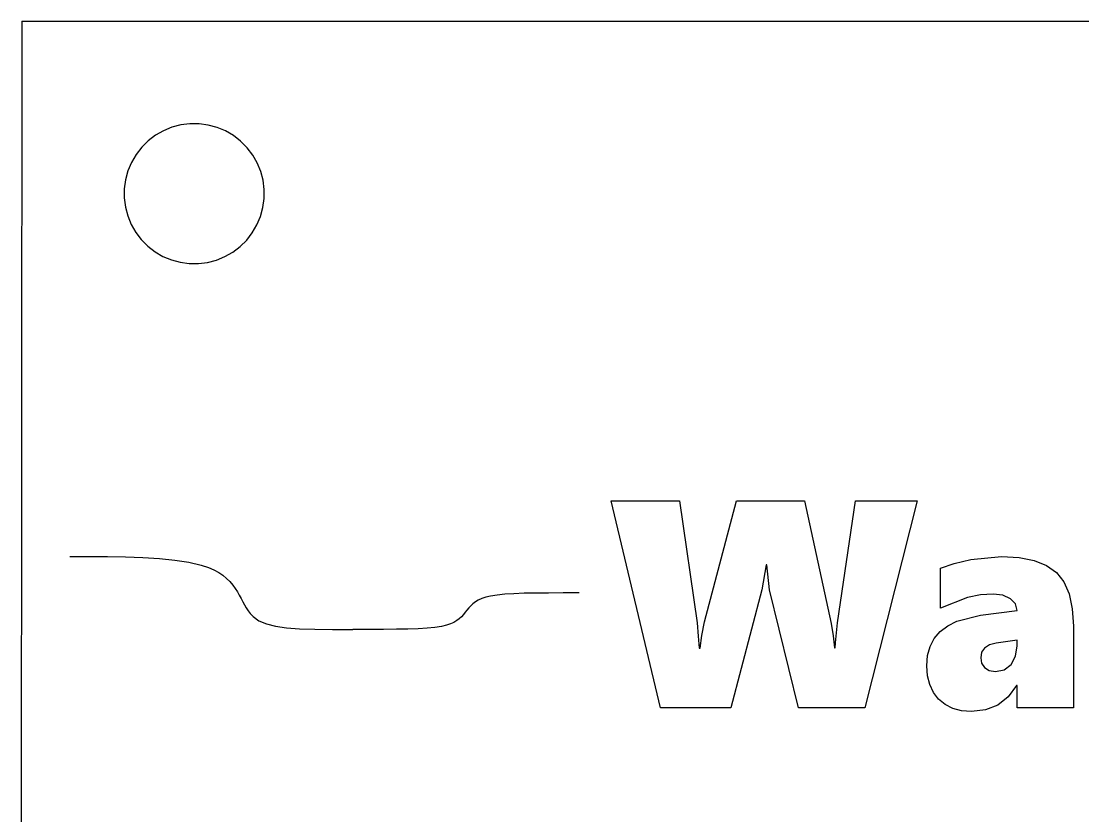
# Model space of a CAD drawing. Extents: x -53 to 53, y -74 to 74.
# Drawn here: x -52.53 to -3.3, y 36.93 to 73.79 of the extents above; entities that cross this region are included whole.
import ezdxf

# ---------------------------------------------------------------- set-up
doc = ezdxf.new("R2010")
doc.units = 0
doc.header["$MEASUREMENT"] = 0
doc.layers.get('0').update_dxf_attribs({"linetype": 'CONTINUOUS'})

msp = doc.modelspace()

# ---------------------------------------------------------------- linework, layer by layer
for p, q in [((-52.504, 73.789), (-52.525, 28.423)), ((-52.504, 73.789), (52.443, 73.789)), ((-45.124, 68.98), (-45.536, 68.871)), ((-44.703, 69.033), (-45.124, 68.98)), ((-44.278, 69.031), (-44.703, 69.033)), ((-43.856, 68.974), (-44.278, 69.031)), ((-43.446, 68.862), (-43.856, 68.974)), ((-46.298, 68.499), (-46.637, 68.242)), ((-45.929, 68.71), (-46.298, 68.499)), ((-45.536, 68.871), (-45.929, 68.71)), ((-43.054, 68.698), (-43.446, 68.862)), ((-42.687, 68.484), (-43.054, 68.698)), ((-42.351, 68.223), (-42.687, 68.484)), ((-46.938, 67.943), (-47.199, 67.607)), ((-46.637, 68.242), (-46.938, 67.943)), ((-42.052, 67.922), (-42.351, 68.223)), ((-47.199, 67.607), (-47.413, 67.239)), ((-41.794, 67.583), (-42.052, 67.922)), ((-41.583, 67.214), (-41.794, 67.583)), ((-47.413, 67.239), (-47.577, 66.847)), ((-41.422, 66.821), (-41.583, 67.214)), ((-47.577, 66.847), (-47.689, 66.437)), ((-41.314, 66.409), (-41.422, 66.821)), ((-47.746, 66.016), (-47.748, 65.591)), ((-47.689, 66.437), (-47.746, 66.016)), ((-41.26, 65.988), (-41.314, 66.409)), ((-41.262, 65.563), (-41.26, 65.988)), ((-47.748, 65.591), (-47.695, 65.169)), ((-41.32, 65.141), (-41.262, 65.563)), ((-47.695, 65.169), (-47.586, 64.758)), ((-41.431, 64.731), (-41.32, 65.141)), ((-47.586, 64.758), (-47.425, 64.365)), ((-41.596, 64.339), (-41.431, 64.731)), ((-47.425, 64.365), (-47.214, 63.996)), ((-47.214, 63.996), (-46.957, 63.657)), ((-41.81, 63.972), (-41.596, 64.339)), ((-46.957, 63.657), (-46.658, 63.355)), ((-42.372, 63.337), (-42.07, 63.636)), ((-42.07, 63.636), (-41.81, 63.972)), ((-46.658, 63.355), (-46.322, 63.095)), ((-46.322, 63.095), (-45.954, 62.881)), ((-43.08, 62.868), (-42.711, 63.079)), ((-42.711, 63.079), (-42.372, 63.337)), ((-45.954, 62.881), (-45.562, 62.716)), ((-45.562, 62.716), (-45.152, 62.605)), ((-45.152, 62.605), (-44.731, 62.547)), ((-44.731, 62.547), (-44.306, 62.545)), ((-44.306, 62.545), (-43.884, 62.599)), ((-43.884, 62.599), (-43.473, 62.707)), ((-43.473, 62.707), (-43.08, 62.868)), ((-22.881, 41.932), (-25.175, 51.549)), ((-25.175, 51.549), (-21.996, 51.549)), ((-21.996, 51.549), (-21.191, 45.889)), ((-20.842, 45.929), (-19.36, 51.549)), ((-19.36, 51.549), (-16.201, 51.549)), ((-16.201, 51.549), (-14.967, 45.848)), ((-14.678, 45.889), (-13.84, 51.549)), ((-13.84, 51.549), (-10.983, 51.549)), ((-10.983, 51.549), (-13.411, 41.932)), ((-50.266, 48.963), (-49.393, 48.962)), ((-49.393, 48.962), (-48.53, 48.956)), ((-48.53, 48.956), (-47.69, 48.942)), ((-47.69, 48.942), (-46.881, 48.913)), ((-46.881, 48.913), (-46.116, 48.866)), ((-46.116, 48.866), (-45.405, 48.795)), ((-45.405, 48.795), (-44.759, 48.696)), ((-9.269, 48.637), (-8.501, 48.813)), ((-8.501, 48.813), (-7.066, 48.967)), ((-7.066, 48.967), (-6.251, 48.92)), ((-6.251, 48.92), (-5.556, 48.78)), ((-5.556, 48.78), (-4.982, 48.546)), ((-44.759, 48.696), (-44.189, 48.565)), ((-44.189, 48.565), (-43.847, 48.453)), ((-43.847, 48.453), (-43.594, 48.343)), ((-43.594, 48.343), (-43.37, 48.22)), ((-17.985, 48.578), (-18.179, 47.411)), ((-17.958, 48.578), (-17.985, 48.578)), ((-17.824, 47.411), (-17.958, 48.578)), ((-9.896, 48.417), (-9.269, 48.637)), ((-9.896, 46.559), (-9.896, 48.417)), ((-4.982, 48.546), (-4.527, 48.219)), ((-43.37, 48.22), (-43.174, 48.086)), ((-43.174, 48.086), (-43.002, 47.943)), ((-43.002, 47.943), (-42.852, 47.792)), ((-42.852, 47.792), (-42.72, 47.636)), ((-4.527, 48.219), (-4.183, 47.783)), ((-4.183, 47.783), (-3.936, 47.221)), ((-42.72, 47.636), (-42.605, 47.474)), ((-42.605, 47.474), (-42.505, 47.316)), ((-42.505, 47.316), (-42.418, 47.164)), ((-28.674, 47.261), (-29.209, 47.251)), ((-28.072, 47.266), (-28.674, 47.261)), ((-27.4, 47.268), (-28.072, 47.266)), ((-26.653, 47.269), (-27.4, 47.268)), ((-18.179, 47.411), (-19.621, 41.932)), ((-16.489, 41.932), (-17.824, 47.411)), ((-42.418, 47.164), (-42.335, 47.012)), ((-42.335, 47.012), (-42.256, 46.862)), ((-42.256, 46.862), (-42.177, 46.717)), ((-31.584, 46.77), (-31.685, 46.675)), ((-31.468, 46.858), (-31.584, 46.77)), ((-31.332, 46.939), (-31.468, 46.858)), ((-31.174, 47.011), (-31.332, 46.939)), ((-30.99, 47.072), (-31.174, 47.011)), ((-30.762, 47.125), (-30.99, 47.072)), ((-30.454, 47.172), (-30.762, 47.125)), ((-30.095, 47.208), (-30.454, 47.172)), ((-29.682, 47.234), (-30.095, 47.208)), ((-29.209, 47.251), (-29.682, 47.234)), ((-8.647, 47.052), (-9.896, 46.559)), ((-8.046, 47.176), (-8.647, 47.052)), ((-7.462, 47.217), (-8.046, 47.176)), ((-7.004, 47.163), (-7.462, 47.217)), ((-6.65, 47.002), (-7.004, 47.163)), ((-6.424, 46.757), (-6.65, 47.002)), ((-3.936, 47.221), (-3.789, 46.534)), ((-42.177, 46.717), (-42.095, 46.577)), ((-42.095, 46.577), (-42.008, 46.444)), ((-42.008, 46.444), (-41.914, 46.32)), ((-41.914, 46.32), (-41.778, 46.175)), ((-31.941, 46.37), (-32.025, 46.268)), ((-31.86, 46.474), (-31.941, 46.37)), ((-31.776, 46.576), (-31.86, 46.474)), ((-31.685, 46.675), (-31.776, 46.576)), ((-8.052, 46.231), (-6.348, 46.452)), ((-6.348, 46.452), (-6.424, 46.757)), ((-3.789, 46.534), (-3.739, 45.721)), ((-41.778, 46.175), (-41.504, 45.978)), ((-41.504, 45.978), (-41.159, 45.83)), ((-41.159, 45.83), (-40.736, 45.723)), ((-32.627, 45.833), (-32.812, 45.771)), ((-32.469, 45.905), (-32.627, 45.833)), ((-32.334, 45.986), (-32.469, 45.905)), ((-32.217, 46.074), (-32.334, 45.986)), ((-32.116, 46.168), (-32.217, 46.074)), ((-32.025, 46.268), (-32.116, 46.168)), ((-21.191, 45.889), (-21.13, 45.265)), ((-20.969, 45.302), (-20.842, 45.929)), ((-14.967, 45.848), (-14.879, 45.278)), ((-14.765, 44.956), (-14.678, 45.889)), ((-9.568, 45.75), (-9.14, 45.963)), ((-9.14, 45.963), (-8.052, 46.231)), ((-40.736, 45.723), (-40.225, 45.652)), ((-40.225, 45.652), (-39.619, 45.608)), ((-39.619, 45.608), (-38.91, 45.585)), ((-38.91, 45.585), (-38.089, 45.576)), ((-38.089, 45.576), (-37.148, 45.575)), ((-36.401, 45.575), (-37.148, 45.575)), ((-35.729, 45.577), (-36.401, 45.575)), ((-35.128, 45.582), (-35.729, 45.577)), ((-34.593, 45.593), (-35.128, 45.582)), ((-34.12, 45.61), (-34.593, 45.593)), ((-33.706, 45.635), (-34.12, 45.61)), ((-33.348, 45.671), (-33.706, 45.635)), ((-33.04, 45.718), (-33.348, 45.671)), ((-32.812, 45.771), (-33.04, 45.718)), ((-21.05, 44.708), (-20.969, 45.302)), ((-10.19, 45.163), (-9.918, 45.483)), ((-9.918, 45.483), (-9.568, 45.75)), ((-3.739, 45.721), (-3.739, 41.932)), ((-21.13, 45.265), (-21.09, 44.708)), ((-14.879, 45.278), (-14.812, 44.722)), ((-14.786, 44.722), (-14.765, 44.956)), ((-10.385, 44.79), (-10.19, 45.163)), ((-7.631, 44.855), (-7.857, 44.713)), ((-7.314, 44.943), (-7.631, 44.855)), ((-6.348, 45.077), (-7.314, 44.943)), ((-6.418, 44.339), (-6.348, 44.816)), ((-6.348, 44.816), (-6.348, 45.077)), ((-21.09, 44.708), (-21.05, 44.708)), ((-14.812, 44.722), (-14.786, 44.722)), ((-10.54, 43.883), (-10.501, 44.363)), ((-10.501, 44.363), (-10.385, 44.79)), ((-7.993, 44.517), (-8.038, 44.266)), ((-7.857, 44.713), (-7.993, 44.517)), ((-6.627, 43.957), (-6.418, 44.339)), ((-10.506, 43.425), (-10.54, 43.883)), ((-8.038, 44.266), (-7.994, 44.009)), ((-7.994, 44.009), (-7.861, 43.803)), ((-6.948, 43.706), (-6.627, 43.957)), ((-10.403, 43.015), (-10.506, 43.425)), ((-7.861, 43.803), (-7.645, 43.667)), ((-7.645, 43.667), (-7.354, 43.622)), ((-7.354, 43.622), (-6.948, 43.706)), ((-10.231, 42.653), (-10.403, 43.015)), ((-6.375, 42.978), (-6.762, 42.447)), ((-6.348, 42.978), (-6.375, 42.978)), ((-6.348, 41.932), (-6.348, 42.978)), ((-9.99, 42.341), (-10.231, 42.653)), ((-9.689, 42.088), (-9.99, 42.341)), ((-6.762, 42.447), (-7.24, 42.067)), ((-19.621, 41.932), (-22.881, 41.932)), ((-13.411, 41.932), (-16.489, 41.932)), ((-9.335, 41.908), (-9.689, 42.088)), ((-8.928, 41.8), (-9.335, 41.908)), ((-7.809, 41.84), (-8.468, 41.764)), ((-7.24, 42.067), (-7.809, 41.84)), ((-3.739, 41.932), (-6.348, 41.932)), ((-8.468, 41.764), (-8.928, 41.8))]:
    msp.add_line(p, q)

doc.saveas('drawing.dxf')
